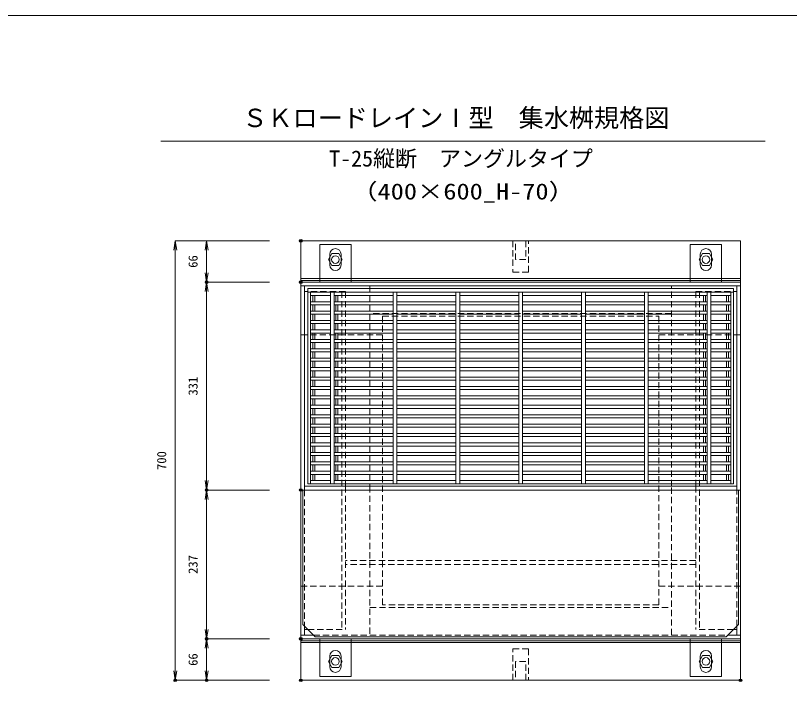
# Model space of a CAD drawing. Units: millimetres, scale not verified. Extents: x -4194 to -304, y 528 to 3368.
# Drawn here: x -2962 to -1729, y 2298 to 3368 of the extents above; entities that cross this region are included whole.
import ezdxf
from ezdxf.enums import TextEntityAlignment as Align

# ---------------------------------------------------------------- set-up
doc = ezdxf.new("R2010")
doc.units = ezdxf.units.MM
doc.header["$LTSCALE"] = 20
doc.header["$PDMODE"] = 32
doc.header["$PDSIZE"] = 4
doc.linetypes.add('USER1', pattern=[0.75, 0.5, -0.25])
for name, color, linetype, lineweight in [('0-1_TITLE', 7, 'Continuous', 18), ('0-3_KIJUN', 3, 'Continuous', 18), ('0-5_SUNPO', 3, 'Continuous', 18), ('0-6_UKEWAKU', 4, 'Continuous', 18), ('0-7_GRE', 5, 'Continuous', 18), ('0-9__0-0_0', 7, 'Continuous', 18)]:
    doc.layers.add(name, color=color, linetype=linetype, lineweight=lineweight)
doc.layers.add('0-A__0-2_DEFPOINTS', color=7, linetype='Continuous')
doc.styles.add('ＭＳ ゴシック', font='')
doc.styles.get('ＭＳ ゴシック').set_extended_font_data('MS Gothic')

# ---------------------------------------------------------------- blocks, each defined once
blk = doc.blocks.new('M16_insert_dan')
at = {"layer": '0-3_KIJUN', "linetype": 'USER1'}
for points in [[(0, -12.5), (-50, -12.5), (-50, 12.5), (0, 12.5)], [(0, 8), (-30, 8), (-30, -8), (0, -8)]]:
    blk.add_lwpolyline(points, close=True, dxfattribs=at)
blk = doc.blocks.new('_OPEN')
at = {"layer": '0-9__0-0_0'}
blk.add_line((0, 0), (-1, 0), dxfattribs=at)
blk.add_lwpolyline([(-1, 0.167), (0, 0), (-1, -0.167)], dxfattribs=at)
blk = doc.blocks.new('_D81')
at = {"layer": '0-5_SUNPO'}
for p, q in [((1687.95, 1940.88), (1687.95, 1890.88)), ((2387.95, 1940.88), (2387.95, 1890.88)), ((1702.95, 1890.88), (2372.95, 1890.88))]:
    blk.add_line(p, q, dxfattribs=at)
at = {"layer": '0-A__0-2_DEFPOINTS'}
for p in [(1687.95, 1990.88), (2387.95, 1990.88), (2387.95, 1890.88)]:
    blk.add_point(p, dxfattribs=at)
at = {"layer": '0-5_SUNPO', "xscale": 15, "yscale": 15, "rotation": 180}
blk.add_blockref('_OPEN', (1687.95, 1890.88), dxfattribs=at)
at = {"layer": '0-5_SUNPO', "xscale": 15, "yscale": 15}
blk.add_blockref('_OPEN', (2387.95, 1890.88), dxfattribs=at)
at = {"layer": '0-5_SUNPO', "color": 7, "style": 'ＭＳ ゴシック'}
blk.add_text('700', height=14.66, dxfattribs=at).set_placement((2022.95, 1900.88), align=Align.BOTTOM_LEFT)
blk = doc.blocks.new('_D82')
at = {"layer": '0-5_SUNPO'}
for p, q in [((1637.95, 2690.88), (1537.95, 2690.88)), ((1537.95, 2675.88), (1537.95, 2639.88)), ((1637.95, 2624.88), (1537.95, 2624.88))]:
    blk.add_line(p, q, dxfattribs=at)
at = {"layer": '0-A__0-2_DEFPOINTS'}
for p in [(1687.95, 2690.88), (1537.95, 2624.88), (1687.95, 2624.88)]:
    blk.add_point(p, dxfattribs=at)
at = {"layer": '0-5_SUNPO', "xscale": 15, "yscale": 15}
for p, rotation in [((1537.95, 2690.88), 90), ((1537.95, 2624.88), 270)]:
    blk.add_blockref('_OPEN', p, dxfattribs=dict(at, rotation=rotation))
at = {"layer": '0-5_SUNPO', "color": 7, "style": 'ＭＳ ゴシック'}
blk.add_text('66', height=14.66, rotation=90, dxfattribs=at).set_placement((1527.95, 2647.88), align=Align.BOTTOM_LEFT)
blk = doc.blocks.new('_D83')
at = {"layer": '0-5_SUNPO'}
for p, q in [((1637.95, 2056.88), (1537.95, 2056.88)), ((1537.95, 2041.88), (1537.95, 2005.88)), ((1637.95, 1990.88), (1537.95, 1990.88))]:
    blk.add_line(p, q, dxfattribs=at)
at = {"layer": '0-A__0-2_DEFPOINTS'}
for p in [(1687.95, 2056.88), (1537.95, 1990.88), (1687.95, 1990.88)]:
    blk.add_point(p, dxfattribs=at)
at = {"layer": '0-5_SUNPO', "xscale": 15, "yscale": 15}
for p, rotation in [((1537.95, 2056.88), 90), ((1537.95, 1990.88), 270)]:
    blk.add_blockref('_OPEN', p, dxfattribs=dict(at, rotation=rotation))
at = {"layer": '0-5_SUNPO', "color": 7, "style": 'ＭＳ ゴシック'}
blk.add_text('66', height=14.66, rotation=90, dxfattribs=at).set_placement((1527.95, 2013.88), align=Align.BOTTOM_LEFT)
blk = doc.blocks.new('_D84')
at = {"layer": '0-5_SUNPO'}
for p, q in [((1637.95, 2690.88), (1487.95, 2690.88)), ((1487.95, 2675.88), (1487.95, 2005.88)), ((1637.95, 1990.88), (1487.95, 1990.88))]:
    blk.add_line(p, q, dxfattribs=at)
at = {"layer": '0-A__0-2_DEFPOINTS'}
for p in [(1687.95, 2690.88), (1487.95, 1990.88), (1687.95, 1990.88)]:
    blk.add_point(p, dxfattribs=at)
at = {"layer": '0-5_SUNPO', "xscale": 15, "yscale": 15}
for p, rotation in [((1487.95, 2690.88), 90), ((1487.95, 1990.88), 270)]:
    blk.add_blockref('_OPEN', p, dxfattribs=dict(at, rotation=rotation))
at = {"layer": '0-5_SUNPO', "color": 7, "style": 'ＭＳ ゴシック'}
blk.add_text('700', height=14.66, rotation=90, dxfattribs=at).set_placement((1477.95, 2325.88), align=Align.BOTTOM_LEFT)
blk = doc.blocks.new('A$C5DE70A79')
at = {"layer": '0-7_GRE'}
for p, q in [((0, 311), (678, 311)), ((0, 305), (0, 311)), ((678, 311), (678, 305)), ((0, 305), (0, 0)), ((0, 305), (4.5, 305)), ((0, 305), (0, 0)), ((0, 305), (678, 305)), ((4.5, 305), (4.5, 0)), ((4.5, 305), (36, 305)), ((4.5, 300), (36, 300)), ((8, 300), (8, 290)), ((36, 305), (36, 0)), ((36, 305), (42, 305)), ((42, 305), (42, 0)), ((42, 305), (136, 305)), ((42, 300), (136, 300)), ((48, 300), (48, 290)), ((136, 305), (136, 0)), ((136, 305), (142, 305)), ((142, 305), (142, 0)), ((142, 305), (236, 305)), ((142, 300), (236, 300)), ((236, 305), (236, 0)), ((236, 305), (242, 305)), ((242, 305), (242, 0)), ((242, 305), (336, 305)), ((242, 300), (336, 300)), ((336, 305), (336, 0)), ((336, 305), (342, 305)), ((342, 305), (342, 0)), ((342, 305), (436, 305)), ((342, 300), (436, 300)), ((436, 305), (436, 0)), ((436, 305), (442, 305)), ((442, 305), (442, 0)), ((442, 305), (536, 305)), ((442, 300), (536, 300)), ((536, 305), (536, 0)), ((536, 305), (542, 305)), ((542, 305), (542, 0)), ((542, 305), (636, 305)), ((542, 300), (636, 300)), ((630, 300), (630, 290)), ((636, 305), (636, 0)), ((636, 305), (642, 305)), ((642, 305), (642, 0)), ((642, 305), (673.5, 305)), ((642, 300), (673.5, 300)), ((670, 300), (670, 290)), ((673.5, 305), (673.5, 0)), ((673.5, 305), (678, 305)), ((678, 305), (678, 0)), ((678, 305), (678, 0)), ((4.5, 290), (36, 290)), ((4.5, 285), (36, 285)), ((8, 285), (8, 275)), ((42, 290), (136, 290)), ((42, 285), (136, 285)), ((48, 285), (48, 275)), ((142, 290), (236, 290)), ((142, 285), (236, 285)), ((242, 290), (336, 290)), ((242, 285), (336, 285)), ((342, 290), (436, 290)), ((342, 285), (436, 285)), ((442, 290), (536, 290)), ((442, 285), (536, 285)), ((542, 290), (636, 290)), ((542, 285), (636, 285)), ((630, 285), (630, 275)), ((642, 290), (673.5, 290)), ((642, 285), (673.5, 285)), ((670, 285), (670, 275)), ((4.5, 275), (36, 275)), ((42, 275), (136, 275)), ((142, 275), (236, 275)), ((242, 275), (336, 275)), ((342, 275), (436, 275)), ((442, 275), (536, 275)), ((542, 275), (636, 275)), ((642, 275), (673.5, 275)), ((4.5, 270), (36, 270)), ((4.5, 260), (36, 260)), ((8, 270), (8, 260)), ((42, 270), (136, 270)), ((42, 260), (136, 260)), ((48, 270), (48, 260)), ((142, 270), (236, 270)), ((142, 260), (236, 260)), ((242, 270), (336, 270)), ((242, 260), (336, 260)), ((342, 270), (436, 270)), ((342, 260), (436, 260)), ((442, 270), (536, 270)), ((442, 260), (536, 260)), ((542, 270), (636, 270)), ((542, 260), (636, 260)), ((630, 270), (630, 260)), ((642, 270), (673.5, 270)), ((642, 260), (673.5, 260)), ((670, 270), (670, 260)), ((4.5, 255), (36, 255)), ((8, 255), (8, 245)), ((42, 255), (136, 255)), ((48, 255), (48, 245)), ((142, 255), (236, 255)), ((242, 255), (336, 255)), ((342, 255), (436, 255)), ((442, 255), (536, 255)), ((542, 255), (636, 255)), ((630, 255), (630, 245)), ((642, 255), (673.5, 255)), ((670, 255), (670, 245)), ((4.5, 245), (36, 245)), ((4.5, 240), (36, 240)), ((8, 240), (8, 230)), ((42, 245), (136, 245)), ((42, 240), (136, 240)), ((48, 240), (48, 230)), ((142, 245), (236, 245)), ((142, 240), (236, 240)), ((242, 245), (336, 245)), ((242, 240), (336, 240)), ((342, 245), (436, 245)), ((342, 240), (436, 240)), ((442, 245), (536, 245)), ((442, 240), (536, 240)), ((542, 245), (636, 245)), ((542, 240), (636, 240)), ((630, 240), (630, 230)), ((642, 245), (673.5, 245)), ((642, 240), (673.5, 240)), ((670, 240), (670, 230)), ((4.5, 230), (36, 230)), ((4.5, 225), (36, 225)), ((8, 225), (8, 215)), ((42, 230), (136, 230)), ((42, 225), (136, 225)), ((48, 225), (48, 215)), ((142, 230), (236, 230)), ((142, 225), (236, 225)), ((242, 230), (336, 230)), ((242, 225), (336, 225)), ((342, 230), (436, 230)), ((342, 225), (436, 225)), ((442, 230), (536, 230)), ((442, 225), (536, 225)), ((542, 230), (636, 230)), ((542, 225), (636, 225)), ((630, 225), (630, 215)), ((642, 230), (673.5, 230)), ((642, 225), (673.5, 225)), ((670, 225), (670, 215)), ((4.5, 215), (36, 215)), ((4.5, 210), (36, 210)), ((8, 210), (8, 200)), ((42, 215), (136, 215)), ((42, 210), (136, 210)), ((48, 210), (48, 200)), ((142, 215), (236, 215)), ((142, 210), (236, 210)), ((242, 215), (336, 215)), ((242, 210), (336, 210)), ((342, 215), (436, 215)), ((342, 210), (436, 210)), ((442, 215), (536, 215)), ((442, 210), (536, 210)), ((542, 215), (636, 215)), ((542, 210), (636, 210)), ((630, 210), (630, 200)), ((642, 215), (673.5, 215)), ((642, 210), (673.5, 210)), ((670, 210), (670, 200)), ((4.5, 200), (36, 200)), ((42, 200), (136, 200)), ((142, 200), (236, 200)), ((242, 200), (336, 200)), ((342, 200), (436, 200)), ((442, 200), (536, 200)), ((542, 200), (636, 200)), ((642, 200), (673.5, 200)), ((4.5, 195), (36, 195)), ((4.5, 185), (36, 185)), ((8, 195), (8, 185)), ((42, 195), (136, 195)), ((42, 185), (136, 185)), ((48, 195), (48, 185)), ((142, 195), (236, 195)), ((142, 185), (236, 185)), ((242, 195), (336, 195)), ((242, 185), (336, 185)), ((342, 195), (436, 195)), ((342, 185), (436, 185)), ((442, 195), (536, 195)), ((442, 185), (536, 185)), ((542, 195), (636, 195)), ((542, 185), (636, 185)), ((630, 195), (630, 185)), ((642, 195), (673.5, 195)), ((642, 185), (673.5, 185)), ((670, 195), (670, 185)), ((4.5, 180), (36, 180)), ((8, 180), (8, 170)), ((42, 180), (136, 180)), ((48, 180), (48, 170)), ((142, 180), (236, 180)), ((242, 180), (336, 180)), ((342, 180), (436, 180)), ((442, 180), (536, 180)), ((542, 180), (636, 180)), ((630, 180), (630, 170)), ((642, 180), (673.5, 180)), ((670, 180), (670, 170)), ((4.5, 170), (36, 170)), ((4.5, 165), (36, 165)), ((8, 165), (8, 155)), ((42, 170), (136, 170)), ((42, 165), (136, 165)), ((48, 165), (48, 155)), ((142, 170), (236, 170)), ((142, 165), (236, 165)), ((242, 170), (336, 170)), ((242, 165), (336, 165)), ((342, 170), (436, 170)), ((342, 165), (436, 165)), ((442, 170), (536, 170)), ((442, 165), (536, 165)), ((542, 170), (636, 170)), ((542, 165), (636, 165)), ((630, 165), (630, 155)), ((642, 170), (673.5, 170)), ((642, 165), (673.5, 165)), ((670, 165), (670, 155)), ((4.5, 155), (36, 155)), ((4.5, 150), (36, 150)), ((8, 150), (8, 140)), ((42, 155), (136, 155)), ((42, 150), (136, 150)), ((48, 150), (48, 140)), ((142, 155), (236, 155)), ((142, 150), (236, 150)), ((242, 155), (336, 155)), ((242, 150), (336, 150)), ((342, 155), (436, 155)), ((342, 150), (436, 150)), ((442, 155), (536, 155)), ((442, 150), (536, 150)), ((542, 155), (636, 155)), ((542, 150), (636, 150)), ((630, 150), (630, 140)), ((642, 155), (673.5, 155)), ((642, 150), (673.5, 150)), ((670, 150), (670, 140)), ((4.5, 140), (36, 140)), ((42, 140), (136, 140)), ((142, 140), (236, 140)), ((242, 140), (336, 140)), ((342, 140), (436, 140)), ((442, 140), (536, 140)), ((542, 140), (636, 140)), ((642, 140), (673.5, 140)), ((4.5, 135), (36, 135)), ((4.5, 125), (36, 125)), ((8, 135), (8, 125)), ((42, 135), (136, 135)), ((42, 125), (136, 125)), ((48, 135), (48, 125)), ((142, 135), (236, 135)), ((142, 125), (236, 125)), ((242, 135), (336, 135)), ((242, 125), (336, 125)), ((342, 135), (436, 135)), ((342, 125), (436, 125)), ((442, 135), (536, 135)), ((442, 125), (536, 125)), ((542, 135), (636, 135)), ((542, 125), (636, 125)), ((630, 135), (630, 125)), ((642, 135), (673.5, 135)), ((642, 125), (673.5, 125)), ((670, 135), (670, 125)), ((4.5, 120), (36, 120)), ((8, 120), (8, 110)), ((42, 120), (136, 120)), ((48, 120), (48, 110)), ((142, 120), (236, 120)), ((242, 120), (336, 120)), ((342, 120), (436, 120)), ((442, 120), (536, 120)), ((542, 120), (636, 120)), ((630, 120), (630, 110)), ((642, 120), (673.5, 120)), ((670, 120), (670, 110)), ((4.5, 110), (36, 110)), ((4.5, 105), (36, 105)), ((8, 105), (8, 95)), ((42, 110), (136, 110)), ((42, 105), (136, 105)), ((48, 105), (48, 95)), ((142, 110), (236, 110)), ((142, 105), (236, 105)), ((242, 110), (336, 110)), ((242, 105), (336, 105)), ((342, 110), (436, 110)), ((342, 105), (436, 105)), ((442, 110), (536, 110)), ((442, 105), (536, 105)), ((542, 110), (636, 110)), ((542, 105), (636, 105)), ((630, 105), (630, 95)), ((642, 110), (673.5, 110)), ((642, 105), (673.5, 105)), ((670, 105), (670, 95)), ((4.5, 95), (36, 95)), ((4.5, 90), (36, 90)), ((8, 90), (8, 80)), ((42, 95), (136, 95)), ((42, 90), (136, 90)), ((48, 90), (48, 80)), ((142, 95), (236, 95)), ((142, 90), (236, 90)), ((242, 95), (336, 95)), ((242, 90), (336, 90)), ((342, 95), (436, 95)), ((342, 90), (436, 90)), ((442, 95), (536, 95)), ((442, 90), (536, 90)), ((542, 95), (636, 95)), ((542, 90), (636, 90)), ((630, 90), (630, 80)), ((642, 95), (673.5, 95)), ((642, 90), (673.5, 90)), ((670, 90), (670, 80)), ((4.5, 80), (36, 80)), ((4.5, 75), (36, 75)), ((8, 75), (8, 65)), ((42, 80), (136, 80)), ((42, 75), (136, 75)), ((48, 75), (48, 65)), ((142, 80), (236, 80)), ((142, 75), (236, 75)), ((242, 80), (336, 80)), ((242, 75), (336, 75)), ((342, 80), (436, 80)), ((342, 75), (436, 75)), ((442, 80), (536, 80)), ((442, 75), (536, 75)), ((542, 80), (636, 80)), ((542, 75), (636, 75)), ((630, 75), (630, 65)), ((642, 80), (673.5, 80)), ((642, 75), (673.5, 75)), ((670, 75), (670, 65)), ((4.5, 65), (36, 65)), ((42, 65), (136, 65)), ((142, 65), (236, 65)), ((242, 65), (336, 65)), ((342, 65), (436, 65)), ((442, 65), (536, 65)), ((542, 65), (636, 65)), ((642, 65), (673.5, 65)), ((4.5, 60), (36, 60)), ((4.5, 50), (36, 50)), ((8, 60), (8, 50)), ((42, 60), (136, 60)), ((42, 50), (136, 50)), ((48, 60), (48, 50)), ((142, 60), (236, 60)), ((142, 50), (236, 50)), ((242, 60), (336, 60)), ((242, 50), (336, 50)), ((342, 60), (436, 60)), ((342, 50), (436, 50)), ((442, 60), (536, 60)), ((442, 50), (536, 50)), ((542, 60), (636, 60)), ((542, 50), (636, 50)), ((630, 60), (630, 50)), ((642, 60), (673.5, 60)), ((642, 50), (673.5, 50)), ((670, 60), (670, 50)), ((4.5, 45), (36, 45)), ((8, 45), (8, 35)), ((42, 45), (136, 45)), ((48, 45), (48, 35)), ((142, 45), (236, 45)), ((242, 45), (336, 45)), ((342, 45), (436, 45)), ((442, 45), (536, 45)), ((542, 45), (636, 45)), ((630, 45), (630, 35)), ((642, 45), (673.5, 45)), ((670, 45), (670, 35)), ((4.5, 35), (36, 35)), ((4.5, 30), (36, 30)), ((8, 30), (8, 20)), ((42, 35), (136, 35)), ((42, 30), (136, 30)), ((48, 30), (48, 20)), ((142, 35), (236, 35)), ((142, 30), (236, 30)), ((242, 35), (336, 35)), ((242, 30), (336, 30)), ((342, 35), (436, 35)), ((342, 30), (436, 30)), ((442, 35), (536, 35)), ((442, 30), (536, 30)), ((542, 35), (636, 35)), ((542, 30), (636, 30)), ((630, 30), (630, 20)), ((642, 35), (673.5, 35)), ((642, 30), (673.5, 30)), ((670, 30), (670, 20)), ((4.5, 20), (36, 20)), ((4.5, 15), (36, 15)), ((8, 15), (8, 5)), ((42, 20), (136, 20)), ((42, 15), (136, 15)), ((48, 15), (48, 5)), ((142, 20), (236, 20)), ((142, 15), (236, 15)), ((242, 20), (336, 20)), ((242, 15), (336, 15)), ((342, 20), (436, 20)), ((342, 15), (436, 15)), ((442, 20), (536, 20)), ((442, 15), (536, 15)), ((542, 20), (636, 20)), ((542, 15), (636, 15)), ((630, 15), (630, 5)), ((642, 20), (673.5, 20)), ((642, 15), (673.5, 15)), ((670, 15), (670, 5)), ((0, 0), (4.5, 0)), ((0, 0), (678, 0)), ((4.5, 5), (36, 5)), ((4.5, 0), (36, 0)), ((36, 0), (42, 0)), ((42, 5), (136, 5)), ((42, 0), (136, 0)), ((136, 0), (142, 0)), ((142, 5), (236, 5)), ((142, 0), (236, 0)), ((236, 0), (242, 0)), ((242, 5), (336, 5)), ((242, 0), (336, 0)), ((336, 0), (342, 0)), ((342, 5), (436, 5)), ((342, 0), (436, 0)), ((436, 0), (442, 0)), ((442, 5), (536, 5)), ((442, 0), (536, 0)), ((536, 0), (542, 0)), ((542, 5), (636, 5)), ((542, 0), (636, 0)), ((636, 0), (642, 0)), ((642, 5), (673.5, 5)), ((642, 0), (673.5, 0)), ((673.5, 0), (678, 0))]:
    blk.add_line(p, q, dxfattribs=at)
at = {"layer": '0-7_GRE', "linetype": 'USER1'}
for p, q in [((11.2, 300), (11.2, 5)), ((44.8, 300), (44.8, 5)), ((633.2, 300), (633.2, 5)), ((666.8, 300), (666.8, 5))]:
    blk.add_line(p, q, dxfattribs=at)
blk = doc.blocks.new('A$C105F5464')
at = {"layer": '0-6_UKEWAKU'}
for p, q in [((30, 568), (30, 628)), ((670, 628), (620, 628)), ((620, 568), (620, 628)), ((670, 568), (670, 628)), ((46, 595.5), (46, 612.5)), ((64, 595.5), (64, 612.5)), ((636, 595.5), (636, 612.5)), ((654, 595.5), (654, 612.5)), ((700, 562), (0, 562)), ((6, 562), (6, 237)), ((694, 237), (694, 562)), ((0, 237), (700, 237)), ((3, 237), (3, 23)), ((3, 237), (697, 237)), ((6, 243), (694, 243)), ((697, 237), (697, 23)), ((3, 23), (23, 3)), ((6, 20), (6, 6)), ((6, 15), (11, 15)), ((677, 3), (697, 23)), ((694, 15), (689, 15)), ((694, 6), (694, 20)), ((0, 6), (20, 6)), ((23, 3), (677, 3)), ((30, 0), (30, -60)), ((80, 0), (80, -60)), ((620, 0), (620, -60)), ((680, 6), (700, 6)), ((46, -27.5), (46, -44.5)), ((64, -27.5), (64, -44.5)), ((636, -27.5), (636, -44.5)), ((654, -27.5), (654, -44.5)), ((80, -60), (30, -60))]:
    blk.add_line(p, q, dxfattribs=at)
at = {"layer": '0-6_UKEWAKU', "linetype": 'USER1'}
for p, q in [((110, 562), (110, 243)), ((590, 243), (590, 562)), ((71, 553), (6, 553)), ((65, 553), (65, 15)), ((71, 553), (71, 243)), ((629, 553), (629, 243)), ((629, 553), (694, 553)), ((635, 553), (635, 15)), ((590, 518), (110, 518)), ((6, 237), (6, 20)), ((71, 243), (71, 15)), ((110, 243), (110, 6)), ((590, 6), (590, 243)), ((629, 243), (629, 15)), ((694, 20), (694, 237)), ((629, 124.5), (71, 124.5)), ((629, 118.5), (71, 118.5)), ((110, 50), (590, 50)), ((11, 15), (71, 15)), ((689, 15), (629, 15)), ((20, 6), (680, 6))]:
    blk.add_line(p, q, dxfattribs=at)
at = {"layer": '0-6_UKEWAKU'}
for points in [[(80, 568), (80, 628), (30, 628)], [(670, 0), (670, -60), (620, -60)]]:
    blk.add_lwpolyline(points, dxfattribs=at)
blk.add_lwpolyline([(0, 568), (0, 0), (700, 0), (700, 568)], close=True, dxfattribs=at)
for centre, start, end in [((55, 612.5), 0, 180), ((645, 612.5), 0, 180), ((55, 595.5), 180, 0), ((645, 595.5), 180, 0), ((55, -27.5), 0, 180), ((645, -27.5), 0, 180), ((55, -44.5), 180, 0), ((645, -44.5), 180, 0)]:
    blk.add_arc(centre, 9, start, end, dxfattribs=at)
blk = doc.blocks.new('_D109')
at = {"layer": '0-5_SUNPO'}
for p, q in [((1637.95, 2624.88), (1537.95, 2624.88)), ((1537.95, 2609.88), (1537.95, 2308.88)), ((1637.95, 2293.88), (1537.95, 2293.88))]:
    blk.add_line(p, q, dxfattribs=at)
at = {"layer": '0-A__0-2_DEFPOINTS'}
for p in [(1687.95, 2624.88), (1537.95, 2293.88), (1687.95, 2293.88)]:
    blk.add_point(p, dxfattribs=at)
at = {"layer": '0-5_SUNPO', "xscale": 15, "yscale": 15}
for p, rotation in [((1537.95, 2624.88), 90), ((1537.95, 2293.88), 270)]:
    blk.add_blockref('_OPEN', p, dxfattribs=dict(at, rotation=rotation))
at = {"layer": '0-5_SUNPO', "color": 7, "style": 'ＭＳ ゴシック'}
blk.add_text('331', height=14.66, rotation=90, dxfattribs=at).set_placement((1527.95, 2444.38), align=Align.BOTTOM_LEFT)
blk = doc.blocks.new('_D110')
at = {"layer": '0-5_SUNPO'}
for p, q in [((1637.95, 2293.88), (1537.95, 2293.88)), ((1537.95, 2278.88), (1537.95, 2071.88)), ((1637.95, 2056.88), (1537.95, 2056.88))]:
    blk.add_line(p, q, dxfattribs=at)
at = {"layer": '0-A__0-2_DEFPOINTS'}
for p in [(1687.95, 2293.88), (1537.95, 2056.88), (1687.95, 2056.88)]:
    blk.add_point(p, dxfattribs=at)
at = {"layer": '0-5_SUNPO', "xscale": 15, "yscale": 15}
for p, rotation in [((1537.95, 2293.88), 90), ((1537.95, 2056.88), 270)]:
    blk.add_blockref('_OPEN', p, dxfattribs=dict(at, rotation=rotation))
at = {"layer": '0-5_SUNPO', "color": 7, "style": 'ＭＳ ゴシック'}
blk.add_text('237', height=14.66, rotation=90, dxfattribs=at).set_placement((1527.95, 2160.38), align=Align.BOTTOM_LEFT)

msp = doc.modelspace()

# ---------------------------------------------------------------- linework, layer by layer
at = {"layer": '0-1_TITLE', "color": 1}
msp.add_line((-2730.16, 3168.05), (-1768.08, 3168.05), dxfattribs=at)
at = {"layer": '0-1_TITLE', "color": 2}
msp.add_lwpolyline([(-4194.12, 528.05), (-304.12, 528.05), (-304.12, 3368.05), (-4194.12, 3368.05)], close=True, dxfattribs=at)
at = {"layer": '0-3_KIJUN', "color": 7}
for points in [[(-2507.27, 2309.19), (-1807.27, 2309.19), (-1807.27, 3009.19), (-2507.27, 3009.19)], [(-1807.27, 2949.19), (-2507.27, 2949.19), (-2507.27, 2946.19), (-1807.27, 2946.19)], [(-1807.27, 2369.19), (-2507.27, 2369.19), (-2507.27, 2372.19), (-1807.27, 2372.19)]]:
    msp.add_lwpolyline(points, close=True, dxfattribs=at)
at = {"layer": '0-3_KIJUN'}
for points in [[(-2457.74, 2988.67), (-2463.22, 2979.19), (-2457.74, 2969.71), (-2446.79, 2969.71), (-2441.32, 2979.19), (-2446.79, 2988.67)], [(-1867.74, 2988.67), (-1873.22, 2979.19), (-1867.74, 2969.71), (-1856.79, 2969.71), (-1851.32, 2979.19), (-1856.79, 2988.67)], [(-2457.74, 2348.67), (-2463.22, 2339.19), (-2457.74, 2329.71), (-2446.79, 2329.71), (-2441.32, 2339.19), (-2446.79, 2348.67)], [(-1867.74, 2348.67), (-1873.22, 2339.19), (-1867.74, 2329.71), (-1856.79, 2329.71), (-1851.32, 2339.19), (-1856.79, 2348.67)]]:
    msp.add_lwpolyline(points, close=True, dxfattribs=at)
at = {"layer": '0-3_KIJUN', "color": 7, "linetype": 'USER1'}
msp.add_lwpolyline([(-2377.27, 2889.19), (-1937.27, 2889.19), (-1937.27, 2429.19), (-2377.27, 2429.19)], close=True, dxfattribs=at)
for points in [[(-2507.27, 2859.19), (-2377.27, 2859.19), (-2377.27, 2459.19), (-2507.27, 2459.19)], [(-1807.27, 2859.19), (-1937.27, 2859.19), (-1937.27, 2459.19), (-1807.27, 2459.19)]]:
    msp.add_lwpolyline(points, dxfattribs=at)
at = {"layer": '0-3_KIJUN', "color": 7}
for centre in [(-2452.27, 2979.19), (-1862.27, 2979.19), (-2452.27, 2339.19), (-1862.27, 2339.19)]:
    msp.add_circle(centre, 6, dxfattribs=at)

# ---------------------------------------------------------------- block references
at = {"layer": '0-3_KIJUN', "xscale": -1, "rotation": 270}
msp.add_blockref('M16_insert_dan', (-2157.27, 3009.19), dxfattribs=at)
at = {"layer": '0-3_KIJUN', "rotation": 270}
msp.add_blockref('M16_insert_dan', (-2157.27, 2309.19), dxfattribs=at)
at = {"layer": '0-5_SUNPO'}
for name in ['_D84', '_D82', '_D109', '_D110', '_D83', '_D81']:
    msp.add_blockref(name, (-4195.22, 318.31), dxfattribs=at)
at = {"layer": '0-6_UKEWAKU'}
msp.add_blockref('A$C105F5464', (-2507.27, 2375.19), dxfattribs=at)
at = {"layer": '0-7_GRE'}
msp.add_blockref('A$C5DE70A79', (-2496.27, 2622.19), dxfattribs=at)

# ---------------------------------------------------------------- texts
at = {"layer": '0-1_TITLE', "style": 'ＭＳ ゴシック'}
for s, height, p in [('ＳＫロードレインⅠ型\u3000集水桝規格図', 29.33, (-2600.51, 3181.43)), ('T-25縦断\u3000アングルタイプ', 25.66, (-2462.14, 3119.72))]:
    msp.add_text(s, height=height, dxfattribs=at).set_placement(p, align=Align.BOTTOM_LEFT)
at = {"layer": '0-1_TITLE', "style": 'ＭＳ ゴシック', "width": 1.2}
msp.add_text('（400×600_H-70）', height=25.66, dxfattribs=at).set_placement((-2427.14, 3067.22), align=Align.BOTTOM_LEFT)

doc.saveas('drawing.dxf')
